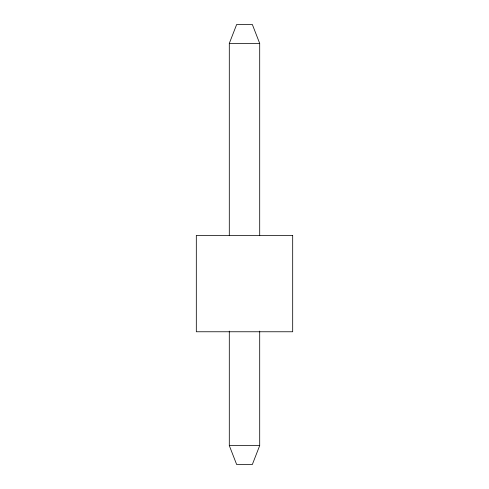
<?xml version="1.0" encoding="UTF-8"?>
<svg xmlns="http://www.w3.org/2000/svg" width="489" height="489" viewBox="0 0 489 489"><rect width="100%" height="100%" fill="white"/><g stroke="black" fill="none" stroke-linecap="round" stroke-linejoin="round"><path stroke-width="0.73" d="M229.298 235.722L229.298 43.417L236.676 24.45L252.324 24.45L259.702 43.417L259.702 235.722M259.702 331.114L259.702 445.583L252.324 464.55L236.676 464.55L229.298 445.583L229.298 331.114M229.298 43.417L259.702 43.417M229.298 445.583L259.702 445.583M292.685 235.392L196.315 235.392L196.315 331.762L292.685 331.762L292.685 235.392"/></g></svg>
